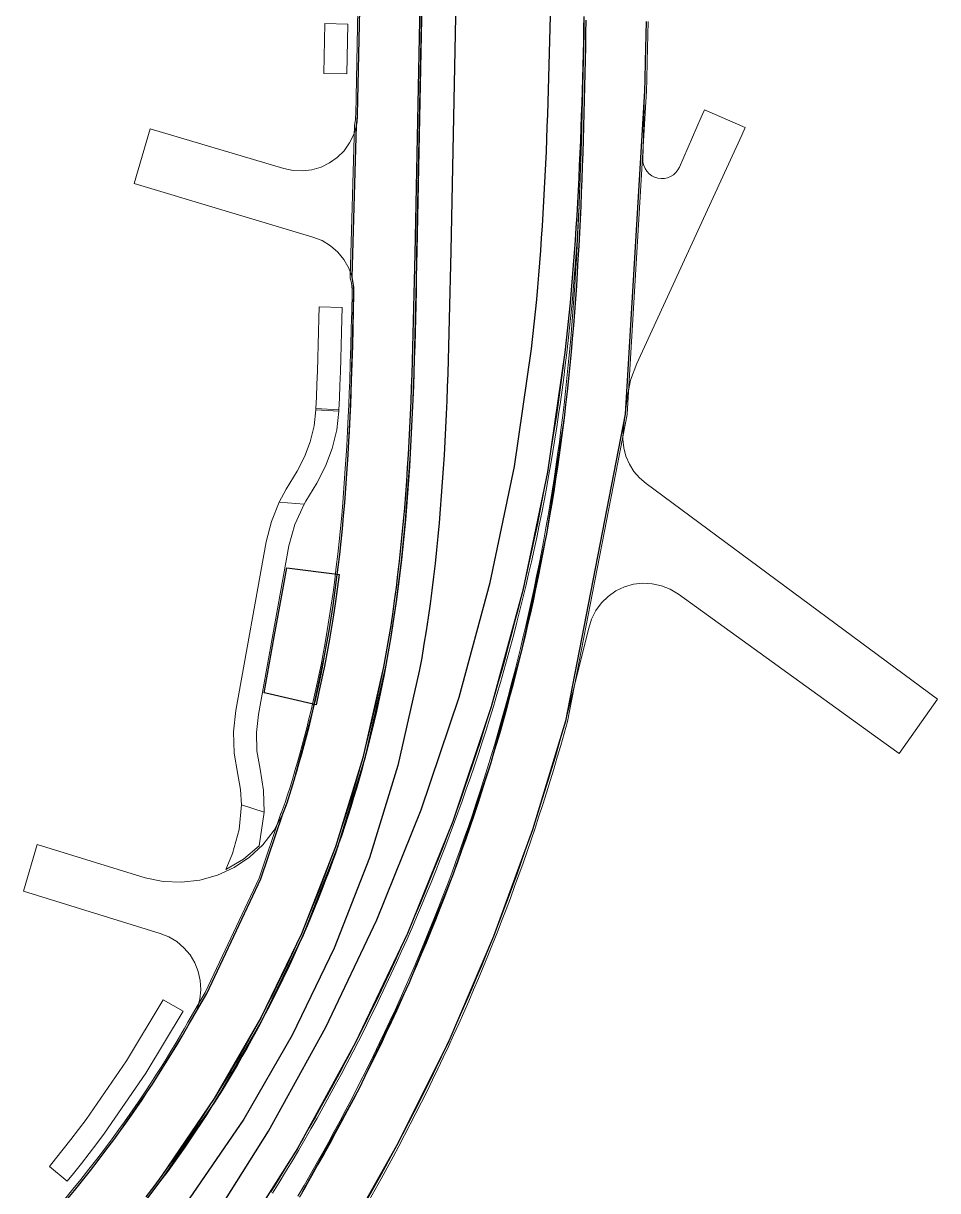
# Model space of a CAD drawing. Header units: metres. Extents: x 105145 to 106173, y 111785 to 118130.
# Drawn here: x 106031.6 to 106127, y 115611.7 to 115733.6 of the extents above; entities that cross this region are included whole.
import ezdxf

# ---------------------------------------------------------------- set-up
doc = ezdxf.new("R2010")
doc.units = ezdxf.units.M
for name, color, linetype, lineweight in [('10-PAV-BOCACALLE', 9, 'CONTINUOUS', 13), ('10-PAV-CALZADA-BRT', 12, 'CONTINUOUS', 30), ('10-PAV-CALZADA-MIXTA', 8, 'CONTINUOUS', 30), ('10-PAV-CICLORUTA', 76, 'CONTINUOUS', 18), ('10-PAV-PARADERO', 30, 'CONTINUOUS', 30), ('10-PAV-SARDINEL', 252, 'CONTINUOUS', 13)]:
    doc.layers.add(name, color=color, linetype=linetype, lineweight=lineweight)

msp = doc.modelspace()

# ---------------------------------------------------------------- linework, layer by layer
at = {"layer": '10-PAV-BOCACALLE'}
for points in [[(106102.7105, 115724.5437), (106106.9623, 115722.6814), (106106.5988, 115721.8921), (106095.6351, 115698.0629), (106094.9874, 115696.3052), (106094.6211, 115694.4681), (106094.4178, 115692.7625), (106096.4511, 115726.5224), (106096.3239, 115721.7145), (106096.2515, 115719.3959), (106096.2731, 115719.0525), (106096.3533, 115718.7178), (106096.4896, 115718.4019), (106096.6781, 115718.114), (106096.9131, 115717.8627), (106097.1877, 115717.6553), (106097.4938, 115717.4981), (106097.8223, 115717.3957), (106098.1635, 115717.351), (106098.5073, 115717.3655), (106098.8435, 115717.4387), (106099.1622, 115717.5685), (106099.454, 115717.7509), (106099.7102, 115717.9807), (106099.9232, 115718.2509), (106100.0867, 115718.5537), (106102.3659, 115723.7563), (106102.7105, 115724.5437)], [(106043.16, 115716.8242), (106044.8382, 115722.5333), (106058.7849, 115718.3905), (106059.7539, 115718.1879), (106060.743, 115718.1473), (106061.7253, 115718.27), (106062.674, 115718.5524), (106063.5634, 115718.9871), (106064.3693, 115719.562), (106065.0696, 115720.2617), (106065.6454, 115721.0669), (106066.0809, 115721.9559), (106066.3643, 115722.9044), (106065.9083, 115707.053), (106065.5627, 115708.0106), (106065.0602, 115708.8959), (106064.4152, 115709.6836), (106063.6464, 115710.3509), (106062.7758, 115710.8786), (106061.8285, 115711.2515), (106043.16, 115716.8242)], [(106088.1906, 115660.7388), (106094.4178, 115692.7628), (106094.2143, 115691.0569), (106094.1751, 115690.1563), (106094.2713, 115689.2599), (106094.5007, 115688.3881), (106094.8582, 115687.5605), (106095.3356, 115686.7958), (106095.9222, 115686.1112), (106096.6047, 115685.5223), (106103.0495, 115680.7566), (106127.0389, 115663.0173), (106123.0125, 115657.3655), (106120.5524, 115659.1408), (106099.9757, 115673.9899), (106099.1313, 115674.4993), (106098.2148, 115674.8636), (106097.2511, 115675.0728), (106096.2661, 115675.1213), (106095.2865, 115675.0077), (106094.3387, 115674.7353), (106093.4483, 115674.3113), (106092.6394, 115673.7472), (106091.9339, 115673.0581), (106091.3507, 115672.2628), (106090.9057, 115671.3828), (106090.6109, 115670.4417), (106088.1906, 115660.7388)], [(106031.5952, 115642.9867), (106033.0546, 115647.8458), (106044.3235, 115644.3899), (106046.2003, 115643.9976), (106048.1156, 115643.9092), (106050.0205, 115644.1269), (106051.8665, 115644.6453), (106053.6063, 115645.4511), (106055.1955, 115646.5236), (106056.5937, 115647.8356), (106057.7651, 115649.3536), (106058.6797, 115651.0387), (106056.3949, 115644.2534), (106050.7506, 115632.3068), (106048.9511, 115629.1957), (106049.3531, 115629.9061), (106049.7586, 115630.789), (106050.0162, 115631.7258), (106050.1194, 115632.6918), (106050.0652, 115633.6619), (106049.8552, 115634.6105), (106049.4948, 115635.5127), (106048.9936, 115636.345), (106048.3646, 115637.0855), (106047.6243, 115637.7147), (106046.7922, 115638.2162), (106045.8901, 115638.5769), (106031.5952, 115642.9867)]]:
    msp.add_lwpolyline(points, close=True, dxfattribs=at)
at = {"layer": '10-PAV-CALZADA-BRT'}
for points in [[(106044.4251, 115610.7401), (106045.2661, 115611.8391), (106046.1009, 115612.9533), (106051.6516, 115621.0691), (106056.5742, 115629.5804), (106060.8408, 115638.4388), (106064.427, 115647.5939), (106067.3124, 115656.9933), (106069.4805, 115666.5837), (106069.7287, 115667.9537), (106069.9615, 115669.3179), (106070.1809, 115670.6855), (106070.3873, 115672.0565), (106070.5813, 115673.4305), (106070.7633, 115674.8073), (106070.9335, 115676.1869), (106071.0925, 115677.5689), (106071.2407, 115678.9535), (106071.3787, 115680.3401), (106071.5069, 115681.7291), (106071.6255, 115683.1201), (106071.7353, 115684.5129), (106071.8365, 115685.9077), (106071.9297, 115687.3041), (106072.0153, 115688.7023), (106072.0937, 115690.1021), (106072.1657, 115691.5033), (106072.2313, 115692.9063), (106072.2913, 115694.3105), (106072.3461, 115695.7163), (106072.3959, 115697.1233), (106072.4417, 115698.5317), (106072.4835, 115699.9415), (106072.5219, 115701.3525), (106072.5577, 115702.7649), (106072.5909, 115704.1783), (106072.6221, 115705.5933), (106072.6521, 115707.0105), (106072.6811, 115708.4271), (106072.7095, 115709.8451), (106075.9647, 115872.3743)], [(106079.4639, 115872.3043), (106076.2087, 115709.7747), (106076.1803, 115708.3557), (106076.1513, 115706.9365), (106076.1213, 115705.5175), (106076.0899, 115704.0985), (106076.0565, 115702.6795), (106076.0209, 115701.2607), (106075.9821, 115699.8419), (106075.9399, 115698.4231), (106075.8939, 115697.0045), (106075.8437, 115695.5861), (106075.7885, 115694.1677), (106075.7279, 115692.7497), (106075.6615, 115691.3319), (106075.5887, 115689.9145), (106075.5093, 115688.4973), (106075.4225, 115687.0807), (106075.3281, 115685.6645), (106075.2253, 115684.2487), (106075.1139, 115682.8337), (106074.9931, 115681.4197), (106074.8627, 115680.0063), (106074.7223, 115678.5939), (106074.5711, 115677.1825), (106074.4089, 115675.7725), (106074.2351, 115674.3639), (106074.0491, 115672.9567), (106073.8507, 115671.5513), (106073.6393, 115670.1479), (106073.4147, 115668.7463), (106073.1759, 115667.3473), (106072.9227, 115665.9507), (106070.6962, 115656.0994), (106067.7327, 115646.4443), (106064.0491, 115637.0402), (106059.6664, 115627.941), (106054.6096, 115619.1984), (106048.9075, 115610.8623)], [(106050.5745, 115607.4364), (106057.1888, 115617.9205), (106063.1668, 115628.7801), (106068.4872, 115639.9764), (106073.1313, 115651.4698), (106077.0824, 115663.2194), (106080.3265, 115675.1835), (106082.8522, 115687.3197), (106084.6505, 115699.5847), (106084.7957, 115700.8669), (106084.9331, 115702.1499), (106085.0631, 115703.4337), (106085.1859, 115704.7181), (106085.3017, 115706.0033), (106085.4109, 115707.2889), (106085.5135, 115708.5751), (106085.6101, 115709.8619), (106085.7007, 115711.1489), (106085.7857, 115712.4365), (106085.8651, 115713.7245), (106085.9395, 115715.0125), (106086.0091, 115716.3011), (106086.0739, 115717.5897), (106086.1343, 115718.8785), (106086.1907, 115720.1677), (106086.2431, 115721.4569), (106086.2919, 115722.7463), (106086.3375, 115724.0359), (106086.3799, 115725.3255), (106086.4195, 115726.6153), (106086.4563, 115727.9051), (106086.4911, 115729.1949), (106086.5237, 115730.4847), (106086.5543, 115731.7747), (106086.5837, 115733.0647), (106086.6115, 115734.3547)], [(106090.1107, 115734.2789), (106090.0827, 115732.9871), (106090.0535, 115731.6933), (106090.0225, 115730.3989), (106089.9899, 115729.1037), (106089.9551, 115727.8079), (106089.9179, 115726.5115), (106089.8781, 115725.2143), (106089.8355, 115723.9167), (106089.7897, 115722.6183), (106089.7405, 115721.3195), (106089.6875, 115720.0201), (106089.6307, 115718.7203), (106089.5697, 115717.4197), (106089.5043, 115716.1189), (106089.4341, 115714.8175), (106089.3589, 115713.5157), (106089.2785, 115712.2135), (106089.1925, 115710.9109), (106089.1009, 115709.6081), (106089.0031, 115708.3049), (106088.8991, 115707.0015), (106088.7883, 115705.6981), (106088.6709, 115704.3945), (106088.5463, 115703.0909), (106088.4143, 115701.7873), (106088.2747, 115700.4837), (106088.1277, 115699.1859), (106086.2993, 115686.7133), (106083.7311, 115674.3719), (106080.4323, 115662.2053), (106076.4144, 115650.2569), (106071.6919, 115638.5691), (106066.2814, 115627.1834), (106060.2022, 115616.1402), (106053.476, 115605.4789)]]:
    msp.add_lwpolyline(points, dxfattribs=at)
at = {"layer": '10-PAV-CALZADA-MIXTA'}
for points in [[(106075.7251, 115872.8911), (106072.4521, 115709.4831), (106072.4241, 115708.0877), (106072.3957, 115706.6921), (106072.3661, 115705.2967), (106072.3353, 115703.9013), (106072.3025, 115702.5057), (106072.2671, 115701.1105), (106072.2289, 115699.7151), (106072.1873, 115698.3201), (106072.1419, 115696.9251), (106072.0921, 115695.5301), (106072.0375, 115694.1355), (106071.9777, 115692.7409), (106071.9119, 115691.3467), (106071.8399, 115689.9527), (106071.7611, 115688.5591), (106071.6753, 115687.1661), (106071.5815, 115685.7735), (106071.4797, 115684.3813), (106071.3691, 115682.9899), (106071.2493, 115681.5993), (106071.1199, 115680.2095), (106070.9805, 115678.8207), (106070.8303, 115677.4331), (106070.6693, 115676.0467), (106070.4967, 115674.6617), (106070.3121, 115673.2781), (106070.1151, 115671.8963), (106069.9051, 115670.5165), (106069.6817, 115669.1385), (106069.4445, 115667.7631), (106069.1931, 115666.3901), (106067.0322, 115656.9002), (106064.1674, 115647.5986), (106060.6147, 115638.5374), (106056.394, 115629.7674), (106051.5291, 115621.3378), (106046.0471, 115613.2957), (106045.2123, 115612.1771), (106044.3659, 115611.0671)], [(106036.0693, 115610.7081), (106036.9223, 115611.7425), (106037.7643, 115612.7827), (106038.5955, 115613.8291), (106039.4149, 115614.8817), (106040.2225, 115615.9409), (106041.0279, 115617.0201), (106041.7341, 115617.9871), (106045.0752, 115622.8487), (106048.1809, 115627.864), (106048.1826, 115627.867), (106048.9511, 115629.1957), (106050.7506, 115632.3068), (106056.3949, 115644.2534), (106058.6797, 115651.0387), (106059.1203, 115652.1883), (106059.8709, 115654.5762), (106061.8285, 115661.8147), (106063.0483, 115667.5327), (106063.2909, 115668.8571), (106063.5173, 115670.1697), (106063.7307, 115671.4865), (106063.9317, 115672.8077), (106064.1207, 115674.1325), (106064.2979, 115675.4615), (106064.4641, 115676.7939), (106064.6193, 115678.1297), (106064.7641, 115679.4689), (106064.8989, 115680.8115), (106065.0241, 115682.1571), (106065.1403, 115683.5057), (106065.2894, 115685.5396), (106065.4385, 115687.5745), (106065.4631, 115687.9631), (106065.7089, 115692.4747), (106065.8641, 115696.2483), (106066.1111, 115705.3915), (106066.0679, 115706.2294), (106065.9083, 115707.053), (106066.3643, 115722.9044), (106066.4544, 115723.4601), (106066.4921, 115724.0219), (106066.7117, 115734.9823)], [(106060.7413, 115611.6086), (106066.6379, 115622.3617), (106071.8968, 115633.4406), (106076.5, 115644.8076), (106080.4318, 115656.424), (106083.6788, 115668.25), (106086.2299, 115680.2454), (106088.0765, 115692.3693), (106088.2407, 115693.7459), (106088.3959, 115695.1235), (106088.5429, 115696.5021), (106088.6815, 115697.8813), (106088.8121, 115699.2615), (106088.9351, 115700.6423), (106089.0509, 115702.0239), (106089.1595, 115703.4059), (106089.2613, 115704.7885), (106089.3567, 115706.1715), (106089.4459, 115707.5551), (106089.5291, 115708.9389), (106089.6067, 115710.3229), (106089.6791, 115711.7075), (106089.7465, 115713.0921), (106089.8093, 115714.4771), (106089.8675, 115715.8621), (106089.9215, 115717.2475), (106089.9719, 115718.6329), (106090.0185, 115720.0183), (106090.0621, 115721.4041), (106090.1025, 115722.7897), (106090.1405, 115724.1755), (106090.1759, 115725.5615), (106090.2095, 115726.9473), (106090.2411, 115728.3333), (106090.2713, 115729.7193), (106090.3003, 115731.1053), (106090.3285, 115732.4913), (106090.3559, 115733.8775)], [(106096.6047, 115733.7533), (106096.5771, 115732.3647), (106096.5489, 115730.9745), (106096.5197, 115729.5831), (106096.4785, 115727.7053), (106096.4511, 115726.5224), (106094.4178, 115692.7625), (106088.1906, 115660.7388), (106084.7408, 115649.3863), (106080.6735, 115638.2401), (106076.001, 115627.3337), (106070.7374, 115616.7001), (106064.8985, 115606.3711)]]:
    msp.add_lwpolyline(points, dxfattribs=at)
at = {"layer": '10-PAV-CICLORUTA'}
for points in [[(106065.4813, 115733.4799), (106065.3771, 115728.2811), (106062.9777, 115728.3291), (106063.0819, 115733.5279), (106065.4813, 115733.4799)], [(106064.8834, 115703.9089), (106064.8547, 115702.6877), (106064.8197, 115701.3065), (106064.7819, 115699.9281), (106064.7409, 115698.5523), (106064.6963, 115697.1791), (106064.6473, 115695.8087), (106064.5937, 115694.4411), (106064.5417, 115693.2299), (106062.1444, 115693.3405), (106062.1959, 115694.5395), (106062.2491, 115695.8985), (106062.2977, 115697.2609), (106062.3421, 115698.6271), (106062.3829, 115699.9965), (106062.4205, 115701.3697), (106062.4553, 115702.7463), (106062.4839, 115703.9629), (106064.8834, 115703.9089)], [(106064.5349, 115693.0854), (106064.308, 115691.1135), (106063.8416, 115689.1841), (106063.1428, 115687.3263), (106062.2221, 115685.5679), (106061.0873, 115683.6905), (106060.9029, 115683.3759), (106058.2969, 115683.5707), (106059.0333, 115684.9319), (106060.1681, 115686.8093), (106060.9522, 115688.3066), (106061.5473, 115689.8885), (106061.9446, 115691.5313), (106062.1381, 115693.2105), (106064.5349, 115693.0854)], [(106064.5417, 115693.2299), (106064.5349, 115693.0854), (106062.1381, 115693.2105), (106062.1444, 115693.3405), (106064.5417, 115693.2299)], [(106060.9029, 115683.3759), (106059.9254, 115681.2598), (106059.3181, 115679.0093), (106056.1371, 115661.4281), (106055.9278, 115659.5265), (106055.9835, 115657.6143), (106056.3031, 115655.7281), (106056.6804, 115653.4917), (106056.7417, 115651.2245), (106054.3567, 115651.9799), (106054.2563, 115653.5833), (106053.9703, 115655.1641), (106053.5951, 115657.3784), (106053.5298, 115659.6232), (106053.7755, 115661.8555), (106056.9565, 115679.4365), (106057.4874, 115681.5488), (106058.2969, 115683.5707), (106060.9029, 115683.3759)], [(106056.7417, 115651.2245), (106056.1989, 115647.7067), (106054.5867, 115646.3104), (106052.7469, 115645.2315), (106053.3459, 115646.7327), (106053.4205, 115646.9247), (106054.1254, 115649.4048), (106054.3567, 115651.9799), (106056.7417, 115651.2245)], [(106048.2905, 115630.4649), (106044.3743, 115623.9727), (106040.0641, 115617.7351), (106039.2645, 115616.6635), (106038.4645, 115615.6141), (106037.6521, 115614.5707), (106036.8281, 115613.5333), (106036.1801, 115612.7327), (106034.3153, 115614.2437), (106034.9557, 115615.0347), (106035.7655, 115616.0543), (106036.5633, 115617.0789), (106037.3485, 115618.1089), (106038.1367, 115619.1651), (106042.3604, 115625.278), (106046.1981, 115631.6403), (106048.2905, 115630.4649)]]:
    msp.add_lwpolyline(points, close=True, dxfattribs=at)
at = {"layer": '10-PAV-PARADERO'}
msp.add_lwpolyline([(106059.085, 115676.7382), (106064.3497, 115676.0678), (106064.5479, 115676.0406), (106064.1692, 115673.2257), (106063.9226, 115671.579), (106063.5397, 115669.2686), (106063.0171, 115666.4514), (106062.4557, 115663.7719), (106062.1539, 115662.442), (106056.9148, 115663.6475), (106056.7233, 115663.685), (106057.7825, 115669.5389), (106058.5309, 115673.6756), (106059.085, 115676.7382)], close=True, dxfattribs=at)
at = {"layer": '10-PAV-SARDINEL'}
for points in [[(106044.3659, 115611.0671), (106045.2123, 115612.1771), (106046.0471, 115613.2957), (106046.6419, 115614.1083), (106047.2305, 115614.9255), (106047.8127, 115615.7473), (106048.3884, 115616.5735), (106048.9578, 115617.4042), (106049.5208, 115618.2392), (106050.0772, 115619.0786), (106050.6271, 115619.9223), (106051.1705, 115620.7702), (106051.7073, 115621.6223), (106052.2374, 115622.4785), (106052.761, 115623.3388), (106053.2778, 115624.2031), (106053.7879, 115625.0714), (106054.2913, 115625.9437), (106054.7879, 115626.8198), (106055.2777, 115627.6997), (106055.7607, 115628.5834), (106056.2369, 115629.4708), (106056.7061, 115630.3619), (106057.1684, 115631.2566), (106057.6238, 115632.1548), (106058.0722, 115633.0565), (106058.5136, 115633.9617), (106058.948, 115634.8703), (106059.3753, 115635.7822), (106059.7955, 115636.6974), (106060.2087, 115637.6158), (106060.6147, 115638.5374), (106061.0135, 115639.4622), (106061.4052, 115640.3899), (106061.7897, 115641.3207), (106062.167, 115642.2545), (106062.537, 115643.1911), (106062.8998, 115644.1306), (106063.2553, 115645.0728), (106063.6034, 115646.0178), (106063.9442, 115646.9654), (106064.2777, 115647.9157), (106064.6038, 115648.8685), (106064.9225, 115649.8238), (106065.2338, 115650.7815), (106065.5377, 115651.7417), (106065.8342, 115652.7041), (106066.1231, 115653.6689), (106066.4046, 115654.6358), (106066.6786, 115655.6049), (106066.9451, 115656.5761), (106067.204, 115657.5493), (106067.4554, 115658.5245), (106067.6992, 115659.5016), (106067.9355, 115660.4805), (106068.1641, 115661.4613), (106068.3852, 115662.4438), (106068.5986, 115663.428), (106068.8044, 115664.4138), (106069.0026, 115665.4012), (106069.1931, 115666.3901), (106069.4445, 115667.7631), (106069.6817, 115669.1385), (106069.9051, 115670.5165), (106070.1151, 115671.8963), (106070.3121, 115673.2781), (106070.4967, 115674.6617), (106070.6693, 115676.0467), (106070.8303, 115677.4331), (106070.9805, 115678.8207), (106071.1199, 115680.2095), (106071.2493, 115681.5993), (106071.3691, 115682.9899), (106071.4797, 115684.3813), (106071.5815, 115685.7735), (106071.6753, 115687.1661), (106071.7611, 115688.5591), (106071.8399, 115689.9527), (106071.9119, 115691.3467), (106071.9777, 115692.7409), (106072.0375, 115694.1355), (106072.0921, 115695.5301), (106072.1419, 115696.9251), (106072.1873, 115698.3201), (106072.2289, 115699.7151), (106072.2671, 115701.1105), (106072.3025, 115702.5057), (106072.3353, 115703.9013), (106072.3661, 115705.2967), (106072.3957, 115706.6921), (106072.4241, 115708.0877), (106072.4521, 115709.4831), (106075.7251, 115872.8911)], [(106044.5243, 115610.945), (106045.372, 115612.0567), (106046.208, 115613.1769), (106046.8038, 115613.9908), (106047.3933, 115614.8093), (106047.9763, 115615.6323), (106048.553, 115616.4598), (106049.1233, 115617.2918), (106049.6871, 115618.1281), (106050.2443, 115618.9688), (106050.7951, 115619.8138), (106051.3393, 115620.663), (106051.8769, 115621.5164), (106052.4079, 115622.3739), (106052.9322, 115623.2355), (106053.4499, 115624.1012), (106053.9609, 115624.971), (106054.4649, 115625.8444), (106054.9623, 115626.7218), (106055.4529, 115627.6031), (106055.9366, 115628.4882), (106056.4135, 115629.377), (106056.8835, 115630.2694), (106057.3465, 115631.1655), (106057.8026, 115632.0651), (106058.2516, 115632.9682), (106058.6937, 115633.8748), (106059.1288, 115634.7847), (106059.5567, 115635.6981), (106059.9776, 115636.6147), (106060.3914, 115637.5345), (106060.798, 115638.4575), (106061.1975, 115639.3837), (106061.5898, 115640.3129), (106061.9749, 115641.2451), (106062.3527, 115642.1803), (106062.7233, 115643.1183), (106063.0867, 115644.0593), (106063.4427, 115645.003), (106063.7914, 115645.9494), (106064.1327, 115646.8985), (106064.4667, 115647.8502), (106064.7933, 115648.8045), (106065.1125, 115649.7613), (106065.4243, 115650.7205), (106065.7287, 115651.6821), (106066.0255, 115652.646), (106066.3149, 115653.6123), (106066.5969, 115654.5807), (106066.8713, 115655.5513), (106067.1381, 115656.5239), (106067.3975, 115657.4986), (106067.6492, 115658.4753), (106067.8935, 115659.4539), (106068.1301, 115660.4344), (106068.3591, 115661.4167), (106068.5805, 115662.4007), (106068.7943, 115663.3864), (106069.0004, 115664.3738), (106069.1989, 115665.3627), (106069.3897, 115666.3532), (106069.6414, 115667.7282), (106069.879, 115669.1055), (106070.1027, 115670.4855), (106070.313, 115671.8672), (106070.5102, 115673.2508), (106070.6951, 115674.6362), (106070.8679, 115676.0228), (106071.0291, 115677.4108), (106071.1794, 115678.8), (106071.319, 115680.1903), (106071.4485, 115681.5815), (106071.5685, 115682.9734), (106071.6792, 115684.3661), (106071.781, 115685.7595), (106071.8749, 115687.1533), (106071.9608, 115688.5473), (106072.0396, 115689.9419), (106072.1117, 115691.3369), (106072.1775, 115692.7319), (106072.2373, 115694.1273), (106072.292, 115695.5227), (106072.3418, 115696.9183), (106072.3872, 115698.3139), (106072.4288, 115699.7094), (106072.467, 115701.1052), (106072.5024, 115702.5008), (106072.5353, 115703.8968), (106072.5661, 115705.2924), (106072.5957, 115706.688), (106072.6241, 115708.0837), (106072.6521, 115709.4791), (106075.9251, 115872.8871)], [(106075.9251, 115872.8871), (106072.6521, 115709.4791), (106072.6241, 115708.0837), (106072.5957, 115706.688), (106072.5661, 115705.2924), (106072.5353, 115703.8968), (106072.5024, 115702.5008), (106072.467, 115701.1052), (106072.4288, 115699.7094), (106072.3872, 115698.3139), (106072.3418, 115696.9183), (106072.292, 115695.5227), (106072.2373, 115694.1273), (106072.1775, 115692.7319), (106072.1117, 115691.3369), (106072.0396, 115689.9419), (106071.9608, 115688.5473), (106071.8749, 115687.1533), (106071.781, 115685.7595), (106071.6792, 115684.3661), (106071.5685, 115682.9734), (106071.4485, 115681.5815), (106071.319, 115680.1903), (106071.1794, 115678.8), (106071.0291, 115677.4108), (106070.8679, 115676.0228), (106070.6951, 115674.6362), (106070.5102, 115673.2508), (106070.313, 115671.8672), (106070.1027, 115670.4855), (106069.879, 115669.1055), (106069.6414, 115667.7282), (106069.3897, 115666.3532), (106069.1989, 115665.3627), (106069.0004, 115664.3738), (106068.7943, 115663.3864), (106068.5805, 115662.4007), (106068.3591, 115661.4167), (106068.1301, 115660.4344), (106067.8935, 115659.4539), (106067.6492, 115658.4753), (106067.3975, 115657.4986), (106067.1381, 115656.5239), (106066.8713, 115655.5513), (106066.5969, 115654.5807), (106066.3149, 115653.6123), (106066.0255, 115652.646), (106065.7287, 115651.6821), (106065.4243, 115650.7205), (106065.1125, 115649.7613), (106064.7933, 115648.8045), (106064.4667, 115647.8502), (106064.1327, 115646.8985), (106063.7914, 115645.9494), (106063.4427, 115645.003), (106063.0867, 115644.0593), (106062.7233, 115643.1183), (106062.3527, 115642.1803), (106061.9749, 115641.2451), (106061.5898, 115640.3129), (106061.1975, 115639.3837), (106060.798, 115638.4575), (106060.3914, 115637.5345), (106059.9776, 115636.6147), (106059.5567, 115635.6981), (106059.1288, 115634.7847), (106058.6937, 115633.8748), (106058.2516, 115632.9682), (106057.8026, 115632.0651), (106057.3465, 115631.1655), (106056.8835, 115630.2694), (106056.4135, 115629.377), (106055.9366, 115628.4882), (106055.4529, 115627.6031), (106054.9623, 115626.7218), (106054.4649, 115625.8444), (106053.9609, 115624.971), (106053.4499, 115624.1012), (106052.9322, 115623.2355), (106052.4079, 115622.3739), (106051.8769, 115621.5164), (106051.3393, 115620.663), (106050.7951, 115619.8138), (106050.2443, 115618.9688), (106049.6871, 115618.1281), (106049.1233, 115617.2918), (106048.553, 115616.4598), (106047.9763, 115615.6323), (106047.3933, 115614.8093), (106046.8038, 115613.9908), (106046.208, 115613.1769), (106045.372, 115612.0567), (106044.5243, 115610.945)], [(106075.9647, 115872.3743), (106072.7095, 115709.8451), (106072.6811, 115708.4271), (106072.6521, 115707.0105), (106072.6221, 115705.5933), (106072.5909, 115704.1783), (106072.5577, 115702.7649), (106072.5219, 115701.3525), (106072.4835, 115699.9415), (106072.4417, 115698.5317), (106072.3959, 115697.1233), (106072.3461, 115695.7163), (106072.2913, 115694.3105), (106072.2313, 115692.9063), (106072.1657, 115691.5033), (106072.0937, 115690.1021), (106072.0153, 115688.7023), (106071.9297, 115687.3041), (106071.8365, 115685.9077), (106071.7353, 115684.5129), (106071.6255, 115683.1201), (106071.5069, 115681.7291), (106071.3787, 115680.3401), (106071.2407, 115678.9535), (106071.0925, 115677.5689), (106070.9335, 115676.1869), (106070.7633, 115674.8073), (106070.5813, 115673.4305), (106070.3873, 115672.0565), (106070.1809, 115670.6855), (106069.9615, 115669.3179), (106069.7287, 115667.9537), (106069.4805, 115666.5837), (106069.2899, 115665.5843), (106069.0914, 115664.5865), (106068.8852, 115663.5902), (106068.6712, 115662.5956), (106068.4495, 115661.6027), (106068.22, 115660.6115), (106067.9827, 115659.6222), (106067.7378, 115658.6347), (106067.4851, 115657.6492), (106067.2248, 115656.6657), (106066.9567, 115655.6843), (106066.681, 115654.705), (106066.3977, 115653.7278), (106066.1068, 115652.753), (106065.8082, 115651.7804), (106065.5021, 115650.8101), (106065.1884, 115649.8423), (106064.8671, 115648.877), (106064.5383, 115647.9142), (106064.202, 115646.954), (106063.8582, 115645.9965), (106063.5069, 115645.0417), (106063.1482, 115644.0896), (106062.7821, 115643.1404), (106062.4086, 115642.1941), (106062.0276, 115641.2507), (106061.6394, 115640.3103), (106061.2437, 115639.373), (106060.8408, 115638.4388), (106060.4306, 115637.5078), (106060.0132, 115636.58), (106059.5885, 115635.6555), (106059.1566, 115634.7344), (106058.7175, 115633.8166), (106058.2712, 115632.9023), (106057.8179, 115631.9915), (106057.3574, 115631.0843), (106056.8899, 115630.1807), (106056.4153, 115629.2808), (106055.9337, 115628.3847), (106055.4451, 115627.4923), (106054.9495, 115626.6037), (106054.4471, 115625.7191), (106053.9377, 115624.8384), (106053.4215, 115623.9617), (106052.8984, 115623.0891), (106052.3686, 115622.2206), (106051.832, 115621.3562), (106051.2886, 115620.4961), (106050.7385, 115619.6402), (106050.1818, 115618.7887), (106049.6184, 115617.9415), (106049.0485, 115617.0988), (106048.472, 115616.2605), (106047.8889, 115615.4268), (106047.2993, 115614.5977), (106046.7033, 115613.7731), (106046.1009, 115612.9533), (106045.2661, 115611.8391), (106044.4251, 115610.7401)], [(106035.9156, 115610.836), (106036.7674, 115611.869), (106037.6083, 115612.9078), (106038.4383, 115613.9528), (106039.2565, 115615.0038), (106040.0629, 115616.0614), (106040.8672, 115617.1391), (106041.2207, 115617.6207), (106041.572, 115618.1042), (106042.144, 115618.9021), (106042.7096, 115619.7045), (106043.2685, 115620.5107), (106043.8216, 115621.3225), (106044.368, 115622.1381), (106044.9078, 115622.9581), (106045.4409, 115623.782), (106045.9678, 115624.6106), (106046.4882, 115625.4436), (106047.0014, 115626.2798), (106047.5083, 115627.1205), (106048.009, 115627.9663), (106048.3958, 115628.6303), (106048.7779, 115629.2956), (106050.5734, 115632.3998), (106056.2091, 115644.3283), (106058.4902, 115651.1025), (106058.4918, 115651.1071), (106058.4958, 115651.1174), (106058.6151, 115651.3958), (106058.617, 115651.4005), (106058.7285, 115651.6808), (106058.8327, 115651.9635), (106058.9302, 115652.2507), (106059.1853, 115653.0432), (106059.4353, 115653.8384), (106059.6795, 115654.6342), (106059.9477, 115655.531), (106060.2091, 115656.4297), (106060.4637, 115657.3303), (106060.7117, 115658.2335), (106060.9524, 115659.1373), (106061.1865, 115660.0435), (106061.4137, 115660.9514), (106061.634, 115661.8611), (106061.8556, 115662.8084), (106062.0699, 115663.7575), (106062.2766, 115664.7083), (106062.4759, 115665.6606), (106062.6674, 115666.6139), (106062.8518, 115667.5697), (106063.094, 115668.8921), (106063.3201, 115670.2027), (106063.5331, 115671.5174), (106063.7339, 115672.8369), (106063.9226, 115674.1598), (106064.0996, 115675.4871), (106064.2656, 115676.8184), (106064.4206, 115678.152), (106064.5652, 115679.4897), (106064.6999, 115680.8308), (106064.8249, 115682.175), (106064.9409, 115683.5222), (106065.0899, 115685.5542), (106065.239, 115687.5881), (106065.2635, 115687.9754), (106065.3532, 115689.4779), (106065.435, 115690.9808), (106065.5091, 115692.4841), (106065.5655, 115693.741), (106065.6172, 115694.9981), (106065.6642, 115696.2555), (106065.7261, 115698.083), (106065.7817, 115699.9108), (106065.8311, 115701.7388), (106065.8743, 115703.567), (106065.9111, 115705.3936), (106065.9113, 115705.5977), (106065.9045, 115705.7992), (106065.8905, 115706.0031), (106065.8692, 115706.2067), (106065.8412, 115706.4063), (106065.8058, 115706.6076), (106065.7638, 115706.8053), (106065.7142, 115707.0047), (106065.7094, 115707.0315), (106065.7084, 115707.0588), (106066.1644, 115722.9102), (106066.1677, 115722.9409), (106066.2032, 115723.124), (106066.2323, 115723.3031), (106066.2557, 115723.4832), (106066.2735, 115723.664), (106066.2855, 115723.8422), (106066.2921, 115724.0266), (106066.5117, 115734.9863)], [(106066.7117, 115734.9823), (106066.4921, 115724.0219), (106066.4854, 115723.8343), (106066.4729, 115723.647), (106066.4544, 115723.4601), (106066.4302, 115723.274), (106066.4001, 115723.0887), (106066.3643, 115722.9044), (106065.9083, 115707.053), (106065.959, 115706.8493), (106066.0025, 115706.644), (106066.0389, 115706.4372), (106066.0679, 115706.2294), (106066.0897, 115706.0206), (106066.1042, 115705.8112), (106066.1113, 115705.6014), (106066.1111, 115705.3915), (106066.0742, 115703.5625), (106066.031, 115701.7337), (106065.9816, 115699.9051), (106065.926, 115698.0766), (106065.8641, 115696.2483), (106065.817, 115694.9902), (106065.7653, 115693.7324), (106065.7089, 115692.4747), (106065.6348, 115690.9704), (106065.5528, 115689.4665), (106065.4631, 115687.9631), (106065.4385, 115687.5745), (106065.2894, 115685.5396), (106065.1403, 115683.5057), (106065.0241, 115682.1571), (106064.8989, 115680.8115), (106064.7641, 115679.4689), (106064.6193, 115678.1297), (106064.4641, 115676.7939), (106064.2979, 115675.4615), (106064.1207, 115674.1325), (106063.9317, 115672.8077), (106063.7307, 115671.4865), (106063.5173, 115670.1697), (106063.2909, 115668.8571), (106063.0483, 115667.5327), (106062.8638, 115666.5758), (106062.6717, 115665.6204), (106062.4722, 115664.6665), (106062.2651, 115663.7142), (106062.0505, 115662.7636), (106061.8285, 115661.8147), (106061.6078, 115660.9036), (106061.3803, 115659.9942), (106061.1458, 115659.0865), (106060.9045, 115658.1806), (106060.6564, 115657.2766), (106060.4014, 115656.3745), (106060.1395, 115655.4743), (106059.8709, 115654.5762), (106059.6261, 115653.7786), (106059.3759, 115652.9826), (106059.1203, 115652.1883), (106059.0213, 115651.8968), (106058.9148, 115651.6078), (106058.8009, 115651.3218), (106058.6797, 115651.0387), (106056.3949, 115644.2534), (106050.7506, 115632.3068), (106048.9511, 115629.1957), (106048.5689, 115628.5301), (106048.1826, 115627.867), (106048.1809, 115627.864), (106047.6799, 115627.0179), (106047.1723, 115626.1759), (106046.658, 115625.3378), (106046.137, 115624.5039), (106045.6094, 115623.6742), (106045.0752, 115622.8487), (106044.5345, 115622.0275), (106043.9873, 115621.2105), (106043.4336, 115620.398), (106042.8735, 115619.5899), (106042.307, 115618.7862), (106041.7341, 115617.9871), (106041.3822, 115617.5027), (106041.0279, 115617.0201), (106040.2225, 115615.9409), (106039.4149, 115614.8817), (106038.5955, 115613.8291), (106037.7643, 115612.7827), (106036.9223, 115611.7425), (106036.0693, 115610.7081)], [(106057.4368, 115611.5851), (106058.1219, 115612.6897), (106058.8001, 115613.7984), (106059.4716, 115614.9113), (106060.1362, 115616.0283), (106060.7939, 115617.1494), (106061.4447, 115618.2745), (106062.0886, 115619.4035), (106062.7255, 115620.5366), (106063.3555, 115621.6735), (106063.9784, 115622.8142), (106064.5943, 115623.9588), (106065.2032, 115625.1071), (106065.8051, 115626.2591), (106066.3998, 115627.4148), (106066.9874, 115628.5742), (106067.5679, 115629.7371), (106068.1412, 115630.9036), (106068.7074, 115632.0736), (106069.2663, 115633.247), (106069.818, 115634.4239), (106070.3625, 115635.6041), (106070.8997, 115636.7876), (106071.4296, 115637.9745), (106071.9523, 115639.1645), (106072.4676, 115640.3578), (106072.9755, 115641.5542), (106073.4761, 115642.7537), (106073.9694, 115643.9562), (106074.4552, 115645.1618), (106074.9336, 115646.3703), (106075.4046, 115647.5817), (106075.8681, 115648.796), (106076.3241, 115650.0132), (106076.7727, 115651.2331), (106077.2137, 115652.4557), (106077.6472, 115653.681), (106078.0732, 115654.909), (106078.4917, 115656.1396), (106078.9025, 115657.3727), (106079.3058, 115658.6083), (106079.7015, 115659.8464), (106080.0895, 115661.0869), (106080.47, 115662.3297), (106080.8428, 115663.5749), (106081.2079, 115664.8223), (106081.5653, 115666.0719), (106081.9151, 115667.3238), (106082.2572, 115668.5777), (106082.5915, 115669.8337), (106082.9181, 115671.0918), (106083.237, 115672.3518), (106083.5482, 115673.6138), (106083.8516, 115674.8776), (106084.1472, 115676.1433), (106084.435, 115677.4108), (106084.715, 115678.6801), (106084.9873, 115679.951), (106085.2517, 115681.2236), (106085.5082, 115682.4978), (106085.757, 115683.7735), (106085.9979, 115685.0508), (106086.2309, 115686.3295), (106086.4561, 115687.6096), (106086.6734, 115688.891), (106086.8829, 115690.1738), (106087.0844, 115691.4579), (106087.2781, 115692.7431), (106087.4638, 115694.0295), (106087.6417, 115695.3171), (106087.8116, 115696.6057), (106087.9736, 115697.8953), (106088.1277, 115699.1859), (106088.2747, 115700.4837), (106088.4143, 115701.7873), (106088.5463, 115703.0909), (106088.6709, 115704.3945), (106088.7883, 115705.6981), (106088.8991, 115707.0015), (106089.0031, 115708.3049), (106089.1009, 115709.6081), (106089.1925, 115710.9109), (106089.2785, 115712.2135), (106089.3589, 115713.5157), (106089.4341, 115714.8175), (106089.5043, 115716.1189), (106089.5697, 115717.4197), (106089.6307, 115718.7203), (106089.6875, 115720.0201), (106089.7405, 115721.3195), (106089.7897, 115722.6183), (106089.8355, 115723.9167), (106089.8781, 115725.2143), (106089.9179, 115726.5115), (106089.9551, 115727.8079), (106089.9899, 115729.1037), (106090.0225, 115730.3989), (106090.0535, 115731.6933), (106090.0827, 115732.9871), (106090.1107, 115734.2789)], [(106090.1559, 115733.8815), (106090.1285, 115732.4954), (106090.1003, 115731.1095), (106090.0713, 115729.7236), (106090.0412, 115728.3378), (106090.0096, 115726.952), (106089.976, 115725.5665), (106089.9406, 115724.1808), (106089.9026, 115722.7954), (106089.8622, 115721.4102), (106089.8186, 115720.0248), (106089.772, 115718.6399), (106089.7217, 115717.2551), (106089.6677, 115715.8702), (106089.6095, 115714.4859), (106089.5882, 115714.0172), (106089.5586, 115713.5038), (106089.4781, 115712.2008), (106089.3921, 115710.8973), (106089.3004, 115709.5936), (106089.2025, 115708.2895), (106089.0985, 115706.9851), (106088.9876, 115705.6807), (106088.8701, 115704.3761), (106088.7454, 115703.0714), (106088.6133, 115701.7666), (106088.4735, 115700.4618), (106088.3264, 115699.1628), (106088.1721, 115697.871), (106088.01, 115696.5802), (106087.8399, 115695.2904), (106087.6618, 115694.0015), (106087.476, 115692.7139), (106087.2821, 115691.4275), (106087.0804, 115690.1422), (106086.8707, 115688.8582), (106086.6532, 115687.5756), (106086.4278, 115686.2942), (106086.1946, 115685.0143), (106085.9534, 115683.7358), (106085.7044, 115682.4589), (106085.4477, 115681.1835), (106085.183, 115679.9097), (106084.9105, 115678.6376), (106084.6302, 115677.3671), (106084.3421, 115676.0984), (106084.0463, 115674.8315), (106083.7426, 115673.5665), (106083.4311, 115672.3033), (106083.1119, 115671.0421), (106082.785, 115669.7829), (106082.4503, 115668.5257), (106082.1079, 115667.2706), (106081.7578, 115666.0175), (106081.4, 115664.7667), (106081.0346, 115663.5181), (106080.6614, 115662.2717), (106080.2806, 115661.0278), (106079.8922, 115659.7861), (106079.4961, 115658.5468), (106079.0924, 115657.3101), (106078.6813, 115656.0758), (106078.2624, 115654.8441), (106077.836, 115653.6149), (106077.402, 115652.3884), (106076.9606, 115651.1647), (106076.5116, 115649.9436), (106076.0552, 115648.7253), (106075.5913, 115647.5098), (106075.1198, 115646.2973), (106074.641, 115645.0876), (106074.1547, 115643.8809), (106073.6609, 115642.6773), (106073.1599, 115641.4766), (106072.6515, 115640.2791), (106072.1357, 115639.0847), (106071.6125, 115637.8936), (106071.0821, 115636.7055), (106070.5444, 115635.5209), (106069.9994, 115634.3396), (106069.4472, 115633.1616), (106068.8877, 115631.9871), (106068.321, 115630.816), (106067.7471, 115629.6484), (106067.1661, 115628.4844), (106066.5779, 115627.3239), (106065.9827, 115626.1671), (106065.3802, 115625.014), (106064.7707, 115623.8646), (106064.1542, 115622.7189), (106063.5307, 115621.5771), (106062.9001, 115620.4392), (106062.2626, 115619.305), (106061.618, 115618.1748), (106060.9667, 115617.0488), (106060.3084, 115615.9266), (106059.6432, 115614.8085), (106058.971, 115613.6946), (106058.2922, 115612.5848), (106057.6065, 115611.4792)], [(106060.2415, 115611.1542), (106060.8945, 115612.2666), (106061.5406, 115613.383), (106062.1798, 115614.5033), (106062.8121, 115615.6276), (106063.4375, 115616.7557), (106064.056, 115617.8876), (106064.6674, 115619.0233), (106065.2719, 115620.1628), (106065.8694, 115621.3059), (106066.4598, 115622.4527), (106067.0432, 115623.6031), (106067.6195, 115624.7571), (106068.1887, 115625.9146), (106068.7508, 115627.0756), (106069.3057, 115628.24), (106069.8534, 115629.4078), (106070.3942, 115630.5793), (106070.9273, 115631.7533), (106071.4534, 115632.931), (106071.9723, 115634.1119), (106072.4838, 115635.296), (106072.9881, 115636.4832), (106073.4851, 115637.6735), (106073.9748, 115638.8668), (106074.4571, 115640.0631), (106074.932, 115641.2623), (106075.3996, 115642.4645), (106075.8598, 115643.6695), (106076.3125, 115644.8773), (106076.7578, 115646.0878), (106077.1957, 115647.3011), (106077.6261, 115648.517), (106078.049, 115649.7356), (106078.4646, 115650.9573), (106078.8723, 115652.1804), (106079.2727, 115653.4066), (106079.6655, 115654.6352), (106080.0508, 115655.8662), (106080.4285, 115657.0995), (106080.7986, 115658.3351), (106081.1611, 115659.573), (106081.5159, 115660.8131), (106081.8632, 115662.0553), (106082.2028, 115663.2997), (106082.5347, 115664.5461), (106082.859, 115665.7946), (106083.1755, 115667.045), (106083.4845, 115668.2973), (106083.7857, 115669.5515), (106084.0792, 115670.8075), (106084.3649, 115672.0654), (106084.6429, 115673.3249), (106084.9132, 115674.5862), (106085.1757, 115675.849), (106085.4304, 115677.1135), (106085.6774, 115678.3795), (106085.9165, 115679.647), (106086.1479, 115680.9159), (106086.3714, 115682.1863), (106086.5872, 115683.458), (106086.7951, 115684.731), (106086.9952, 115686.0052), (106087.1875, 115687.2807), (106087.3719, 115688.5573), (106087.5485, 115689.835), (106087.7172, 115691.1138), (106087.878, 115692.3936), (106088.0421, 115693.769), (106088.1971, 115695.1453), (106088.344, 115696.5227), (106088.4825, 115697.9007), (106088.613, 115699.2799), (106088.7359, 115700.6595), (106088.8516, 115702.0401), (106088.9601, 115703.4211), (106089.0618, 115704.8028), (106089.1572, 115706.1849), (106089.2463, 115707.5676), (106089.3295, 115708.9505), (106089.407, 115710.3337), (106089.4794, 115711.7176), (106089.5467, 115713.1015), (106089.6095, 115714.4859), (106089.6677, 115715.8702), (106089.7217, 115717.2551), (106089.772, 115718.6399), (106089.8186, 115720.0248), (106089.8622, 115721.4102), (106089.9026, 115722.7954), (106089.9406, 115724.1808), (106089.976, 115725.5665), (106090.0096, 115726.952), (106090.0412, 115728.3378), (106090.0713, 115729.7236), (106090.1003, 115731.1095), (106090.1285, 115732.4954), (106090.1559, 115733.8815)], [(106090.3559, 115733.8775), (106090.3285, 115732.4913), (106090.3003, 115731.1053), (106090.2713, 115729.7193), (106090.2411, 115728.3333), (106090.2095, 115726.9473), (106090.1759, 115725.5615), (106090.1405, 115724.1755), (106090.1025, 115722.7897), (106090.0621, 115721.4041), (106090.0185, 115720.0183), (106089.9719, 115718.6329), (106089.9215, 115717.2475), (106089.8675, 115715.8621), (106089.8093, 115714.4771), (106089.7465, 115713.0921), (106089.6791, 115711.7075), (106089.6067, 115710.3229), (106089.5291, 115708.9389), (106089.4459, 115707.5551), (106089.3567, 115706.1715), (106089.2613, 115704.7885), (106089.1595, 115703.4059), (106089.0509, 115702.0239), (106088.9351, 115700.6423), (106088.8121, 115699.2615), (106088.6815, 115697.8813), (106088.5429, 115696.5021), (106088.3959, 115695.1235), (106088.2407, 115693.7459), (106088.0765, 115692.3693), (106087.9155, 115691.0883), (106087.7466, 115689.8083), (106087.5699, 115688.5293), (106087.3853, 115687.2515), (106087.1929, 115685.9748), (106086.9926, 115684.6994), (106086.7845, 115683.4251), (106086.5685, 115682.1522), (106086.3447, 115680.8807), (106086.1132, 115679.6105), (106085.8738, 115678.3418), (106085.6266, 115677.0746), (106085.3716, 115675.8089), (106085.1088, 115674.5448), (106084.8383, 115673.2824), (106084.56, 115672.0217), (106084.274, 115670.7626), (106083.9803, 115669.5054), (106083.6788, 115668.25), (106083.3696, 115666.9965), (106083.0527, 115665.7449), (106082.7281, 115664.4952), (106082.3959, 115663.2476), (106082.0559, 115662.0021), (106081.7084, 115660.7587), (106081.3531, 115659.5174), (106080.9903, 115658.2783), (106080.6199, 115657.0415), (106080.2418, 115655.807), (106079.8562, 115654.5748), (106079.463, 115653.3451), (106079.0622, 115652.1177), (106078.6539, 115650.8929), (106078.2381, 115649.6706), (106077.8148, 115648.4509), (106077.384, 115647.2338), (106076.9457, 115646.0193), (106076.5, 115644.8076), (106076.0468, 115643.5987), (106075.5862, 115642.3925), (106075.1182, 115641.1892), (106074.6428, 115639.9889), (106074.16, 115638.7914), (106073.6699, 115637.597), (106073.1724, 115636.4056), (106072.6676, 115635.2172), (106072.1556, 115634.032), (106071.6362, 115632.85), (106071.1096, 115631.6712), (106070.5758, 115630.4956), (106070.0347, 115629.3234), (106069.4864, 115628.1544), (106068.931, 115626.9889), (106068.3684, 115625.8269), (106067.7987, 115624.6683), (106067.2219, 115623.5132), (106066.6379, 115622.3617), (106066.0469, 115621.2138), (106065.4489, 115620.0696), (106064.8438, 115618.929), (106064.2318, 115617.7922), (106063.6127, 115616.6592), (106062.9867, 115615.53), (106062.3538, 115614.4047), (106061.714, 115613.2833), (106061.0672, 115612.1659), (106060.4137, 115611.0524)], [(106067.5068, 115610.8225), (106068.1422, 115611.945), (106068.7709, 115613.0712), (106069.3929, 115614.2012), (106070.0081, 115615.3349), (106070.6165, 115616.4722), (106071.2182, 115617.6131), (106071.8131, 115618.7576), (106072.4011, 115619.9056), (106072.9822, 115621.0571), (106073.5565, 115622.2121), (106074.1239, 115623.3704), (106074.6843, 115624.5321), (106075.2378, 115625.6972), (106075.7844, 115626.8655), (106076.324, 115628.0371), (106076.8565, 115629.2118), (106077.3821, 115630.3897), (106077.9006, 115631.5708), (106078.4121, 115632.7549), (106078.9165, 115633.942), (106079.4138, 115635.1321), (106079.904, 115636.3252), (106080.3871, 115637.5211), (106080.863, 115638.72), (106081.3318, 115639.9216), (106081.7934, 115641.126), (106082.2478, 115642.3332), (106082.695, 115643.543), (106083.135, 115644.7555), (106083.5678, 115645.9706), (106083.9932, 115647.1882), (106084.4115, 115648.4084), (106084.8224, 115649.631), (106085.226, 115650.8561), (106085.6223, 115652.0835), (106086.0113, 115653.3133), (106086.393, 115654.5454), (106086.7673, 115655.7798), (106087.1342, 115657.0163), (106087.4937, 115658.255), (106087.8459, 115659.4959), (106088.1906, 115660.7388), (106094.4178, 115692.7625), (106096.4511, 115726.5224), (106096.4785, 115727.7053), (106096.5197, 115729.5831), (106096.5489, 115730.9745), (106096.5771, 115732.3647), (106096.6047, 115733.7533)], [(106096.8047, 115733.7494), (106096.7771, 115732.3607), (106096.7489, 115730.9704), (106096.7197, 115729.5788), (106096.6785, 115727.7008), (106096.651, 115726.5178), (106096.6507, 115726.5104), (106094.6174, 115692.7505), (106094.6145, 115692.7261), (106088.3869, 115660.7006), (106088.3833, 115660.6853), (106088.0385, 115659.4419), (106087.686, 115658.1999), (106087.3261, 115656.96), (106086.9589, 115655.7223), (106086.5842, 115654.4868), (106086.2022, 115653.2536), (106085.8129, 115652.0227), (106085.4162, 115650.7941), (106085.0122, 115649.5679), (106084.6009, 115648.3441), (106084.1823, 115647.1228), (106083.7564, 115645.9041), (106083.3232, 115644.6879), (106082.8829, 115643.4744), (106082.4352, 115642.2633), (106081.9804, 115641.055), (106081.5184, 115639.8495), (106081.0492, 115638.6468), (106080.5728, 115637.4468), (106080.0893, 115636.2498), (106079.5986, 115635.0556), (106079.1008, 115633.8644), (106078.596, 115632.6761), (106078.084, 115631.4909), (106077.565, 115630.3088), (106077.039, 115629.1298), (106076.5059, 115627.954), (106075.9658, 115626.7813), (106075.4188, 115625.6119), (106074.8647, 115624.4458), (106074.3038, 115623.283), (106073.7359, 115622.1236), (106073.1611, 115620.9676), (106072.5794, 115619.815), (106071.9908, 115618.6659), (106071.3954, 115617.5204), (106070.7932, 115616.3784), (106070.1842, 115615.24), (106069.5684, 115614.1053), (106068.9458, 115612.9743), (106068.3165, 115611.847), (106067.6805, 115610.7235)]]:
    msp.add_lwpolyline(points, dxfattribs=at)

doc.saveas('drawing.dxf')
